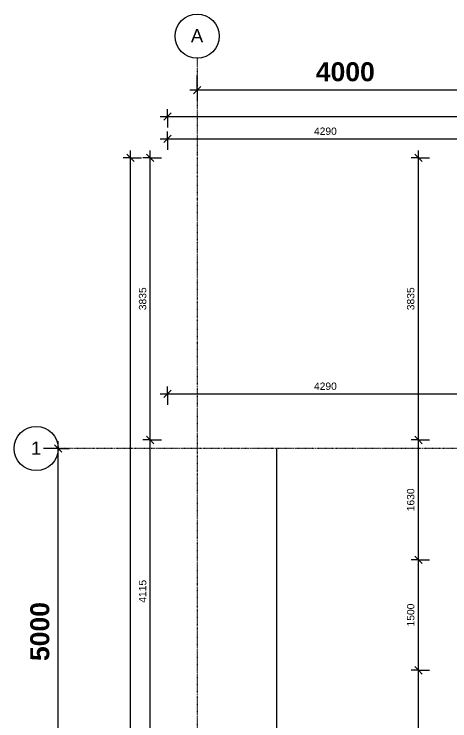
# Model space of a CAD drawing. Header units: millimetres. Extents: x -20313 to 13390, y -15775 to 12805.
# Drawn here: x -18958 to -13038, y 2507 to 12111 of the extents above; entities that cross this region are included whole.
import ezdxf

# ---------------------------------------------------------------- set-up
doc = ezdxf.new("R2010")
doc.units = ezdxf.units.MM
doc.linetypes.add('Dash dot', pattern=[15.875, 6.35, -4.7625, 0, -4.7625])
doc.linetypes.add('Hidden', pattern=[3, 2, -1])
for name, color, linetype, lineweight in [('A-ANNO-DIMS', 211, 'Continuous', 9), ('A-ANNO-DIMS-100', 211, 'Continuous', 9), ('A-DETL-HDLN', 90, 'Hidden', 5), ('S-GRID', 1, 'Continuous', 9), ('S-GRID-IDEN', 1, 'Continuous', 9)]:
    doc.layers.add(name, color=color, linetype=linetype, lineweight=lineweight)
doc.styles.add('Arial_1', font='arial.ttf', dxfattribs={"height": 180})
doc.styles.add('Arial_3', font='arial.ttf', dxfattribs={"height": 100})
doc.styles.add('Arial_B', font='arialbd.ttf', dxfattribs={"height": 257.936508})
doc.dimstyles.new('Arial_1_0', dxfattribs={"dimscale": 304.8, "dimtxt": 102.02594, "dimasz": 0.328084, "dimexe": 0.328084, "dimexo": 0.0625, "dimgap": 0.082021, "dimtad": 1, "dimdec": 0, "dimzin": 0, "dimdsep": 46, "dimtxsty": 'Arial_3', "dimblk1": 'OBLIQUE', "dimblk2": 'OBLIQUE', "dimsah": 1, "dimcen": 0.09, "dimdle": 0.328084, "dimazin": 0, "dimtfac": 1, "dimtdec": 4, "dimtix": 1, "dimtmove": 0, "dimatfit": 3, "dimfxl": 0.492126, "dimfxlon": 1, "dimtvp": 1, "dimtolj": 1, "dimtzin": 0, "dimarcsym": 2})
doc.dimstyles.new('Arial_2_5', dxfattribs={"dimscale": 304.8, "dimtxt": 255.06485, "dimasz": 0.328084, "dimexe": 0.656168, "dimexo": 0.0625, "dimgap": 0.164042, "dimtad": 1, "dimdec": 0, "dimzin": 0, "dimdsep": 46, "dimtxsty": 'Arial_B', "dimblk1": 'OBLIQUE', "dimblk2": 'OBLIQUE', "dimsah": 1, "dimcen": 0.09, "dimdle": 0.328084, "dimazin": 0, "dimtfac": 1, "dimtdec": 4, "dimtix": 1, "dimtmove": 0, "dimatfit": 3, "dimfxl": 0.492126, "dimfxlon": 1, "dimtvp": 1, "dimtolj": 1, "dimtzin": 0, "dimarcsym": 2})

# ---------------------------------------------------------------- blocks, each defined once
blk = doc.blocks.new('Grid - _-182767-01_First floor')
at = {"layer": 'S-GRID-IDEN'}
blk.add_circle((0, 0), 3, dxfattribs=at)
blk = doc.blocks.new('DIMBLOCK4-01_First floor')
at = {"layer": 'A-ANNO-DIMS-100', "transparency": 16777216}
for p, q in [((-18358.2, 6208.5), (-18408.2, 6258.5)), ((-18358.2, 1208.5), (-18358.2, 6308.5)), ((-18358.2, 6208.5), (-18558.2, 6208.5)), ((-18358.2, 6208.5), (-18308.2, 6158.5)), ((-18358.2, 6208.5), (-18208.2, 6208.5)), ((-18358.2, 1208.5), (-18408.2, 1258.5)), ((-18358.2, 1208.5), (-18558.2, 1208.5)), ((-18358.2, 1208.5), (-18308.2, 1158.5)), ((-18358.2, 1208.5), (-18208.2, 1208.5))]:
    blk.add_line(p, q, dxfattribs=at)
at = {"layer": 'A-ANNO-DIMS-100', "color": 0, "transparency": 16777216, "insert": (-18739, 3319.8), "char_height": 257.94, "width": 932.809, "attachment_point": 1, "rotation": 90, "line_spacing_factor": 0.941778, "style": 'Arial_B'}
blk.add_mtext('5000', dxfattribs=at)
blk = doc.blocks.new('_Oblique')
at = {"color": 0, "linetype": 'ByBlock', "lineweight": -2}
blk.add_line((-0.5, -0.5), (0.5, 0.5), dxfattribs=at)
blk = doc.blocks.new('DIMBLOCK11-01_First floor')
at = {"layer": 'A-ANNO-DIMS-100', "transparency": 16777216}
for p, q in [((-16471, 11075.7), (-16471, 11275.7)), ((-12471, 11075.7), (-12471, 11275.7)), ((-12471, 11075.7), (-16571, 11075.7)), ((-16471, 11075.7), (-16521, 11025.7)), ((-16471, 11075.7), (-16421, 11125.7)), ((-16471, 11075.7), (-16471, 10925.7)), ((-12471, 11075.7), (-12521, 11025.7)), ((-12471, 11075.7), (-12421, 11125.7)), ((-12471, 11075.7), (-12471, 10925.7))]:
    blk.add_line(p, q, dxfattribs=at)
at = {"layer": 'A-ANNO-DIMS-100', "color": 0, "transparency": 16777216, "insert": (-14859.6, 11456.5), "char_height": 257.94, "width": 932.809, "attachment_point": 1, "line_spacing_factor": 0.941778, "style": 'Arial_B'}
blk.add_mtext('4000', dxfattribs=at)
blk = doc.blocks.new('DIMBLOCK17-01_First floor')
at = {"layer": 'A-ANNO-DIMS-100', "transparency": 16777216}
for p, q in [((-13466.1, 3193.5), (-13566.1, 3193.5)), ((-13466.1, 3193.5), (-13516.1, 3243.5)), ((-13466.1, 1093.5), (-13466.1, 3193.5)), ((-13466.1, 3193.5), (-13416.1, 3143.5)), ((-13466.1, 3193.5), (-13316.1, 3193.5)), ((-13466.1, 1093.5), (-13566.1, 1093.5)), ((-13466.1, 1093.5), (-13516.1, 1143.5)), ((-13466.1, 1093.5), (-13416.1, 1043.5)), ((-13466.1, 1093.5), (-13316.1, 1093.5))]:
    blk.add_line(p, q, dxfattribs=at)
at = {"layer": 'A-ANNO-DIMS-100', "color": 0, "transparency": 16777216, "insert": (-13620.9, 1989.6), "char_height": 100, "width": 369.177, "attachment_point": 1, "rotation": 90, "line_spacing_factor": 0.941778, "style": 'Arial_3'}
blk.add_mtext('2100', dxfattribs=at)
blk = doc.blocks.new('DIMBLOCK18-01_First floor')
at = {"layer": 'A-ANNO-DIMS-100', "transparency": 16777216}
for p, q in [((-13466.1, 4693.5), (-13516.1, 4743.5)), ((-13466.1, 4693.5), (-13566.1, 4693.5)), ((-13466.1, 3193.5), (-13466.1, 4693.5)), ((-13466.1, 4693.5), (-13416.1, 4643.5)), ((-13466.1, 4693.5), (-13316.1, 4693.5)), ((-13466.1, 3193.5), (-13566.1, 3193.5)), ((-13466.1, 3193.5), (-13516.1, 3243.5)), ((-13466.1, 3193.5), (-13416.1, 3143.5)), ((-13466.1, 3193.5), (-13316.1, 3193.5))]:
    blk.add_line(p, q, dxfattribs=at)
at = {"layer": 'A-ANNO-DIMS-100', "color": 0, "transparency": 16777216, "insert": (-13620.9, 3789.6), "char_height": 100, "width": 369.177, "attachment_point": 1, "rotation": 90, "line_spacing_factor": 0.941778, "style": 'Arial_3'}
blk.add_mtext('1500', dxfattribs=at)
blk = doc.blocks.new('DIMBLOCK19-01_First floor')
at = {"layer": 'A-ANNO-DIMS-100', "transparency": 16777216}
for p, q in [((-13466.1, 6323.5), (-13516.1, 6373.5)), ((-13466.1, 6323.5), (-13566.1, 6323.5)), ((-13466.1, 4693.5), (-13466.1, 6323.5)), ((-13466.1, 6323.5), (-13416.1, 6273.5)), ((-13466.1, 6323.5), (-13316.1, 6323.5)), ((-13466.1, 4693.5), (-13516.1, 4743.5)), ((-13466.1, 4693.5), (-13566.1, 4693.5)), ((-13466.1, 4693.5), (-13416.1, 4643.5)), ((-13466.1, 4693.5), (-13316.1, 4693.5))]:
    blk.add_line(p, q, dxfattribs=at)
at = {"layer": 'A-ANNO-DIMS-100', "color": 0, "transparency": 16777216, "insert": (-13620.9, 5354.6), "char_height": 100, "width": 369.177, "attachment_point": 1, "rotation": 90, "line_spacing_factor": 0.941778, "style": 'Arial_3'}
blk.add_mtext('1630', dxfattribs=at)
blk = doc.blocks.new('DIMBLOCK20-01_First floor')
at = {"layer": 'A-ANNO-DIMS-100', "transparency": 16777216}
for p, q in [((-13466.1, 10158.5), (-13516.1, 10208.5)), ((-13466.1, 6323.5), (-13466.1, 10258.5)), ((-13466.1, 10158.5), (-13566.1, 10158.5)), ((-13466.1, 10158.5), (-13416.1, 10108.5)), ((-13466.1, 10158.5), (-13316.1, 10158.5)), ((-13466.1, 6323.5), (-13516.1, 6373.5)), ((-13466.1, 6323.5), (-13566.1, 6323.5)), ((-13466.1, 6323.5), (-13416.1, 6273.5)), ((-13466.1, 6323.5), (-13316.1, 6323.5))]:
    blk.add_line(p, q, dxfattribs=at)
at = {"layer": 'A-ANNO-DIMS-100', "color": 0, "transparency": 16777216, "insert": (-13620.9, 8087.1), "char_height": 100, "width": 369.177, "attachment_point": 1, "rotation": 90, "line_spacing_factor": 0.941778, "style": 'Arial_3'}
blk.add_mtext('3835', dxfattribs=at)
blk = doc.blocks.new('DIMBLOCK23-01_First floor')
at = {"layer": 'A-ANNO-DIMS-100', "transparency": 16777216}
for p, q in [((-17108.2, 6323.5), (-17158.2, 6373.5)), ((-17108.2, 6323.5), (-17208.2, 6323.5)), ((-17108.2, 2208.5), (-17108.2, 6323.5)), ((-17108.2, 6323.5), (-17058.2, 6273.5)), ((-17108.2, 6323.5), (-16958.2, 6323.5)), ((-17108.2, 2208.5), (-17158.2, 2258.5)), ((-17108.2, 2208.5), (-17208.2, 2208.5)), ((-17108.2, 2208.5), (-17058.2, 2158.5)), ((-17108.2, 2208.5), (-16958.2, 2208.5))]:
    blk.add_line(p, q, dxfattribs=at)
at = {"layer": 'A-ANNO-DIMS-100', "color": 0, "transparency": 16777216, "insert": (-17263, 4112.1), "char_height": 100, "width": 369.177, "attachment_point": 1, "rotation": 90, "line_spacing_factor": 0.941778, "style": 'Arial_3'}
blk.add_mtext('4115', dxfattribs=at)
blk = doc.blocks.new('DIMBLOCK24-01_First floor')
at = {"layer": 'A-ANNO-DIMS-100', "transparency": 16777216}
for p, q in [((-17108.2, 10158.5), (-17158.2, 10208.5)), ((-17108.2, 6323.5), (-17108.2, 10258.5)), ((-17108.2, 10158.5), (-17208.2, 10158.5)), ((-17108.2, 10158.5), (-17058.2, 10108.5)), ((-17108.2, 10158.5), (-16958.2, 10158.5)), ((-17108.2, 6323.5), (-17158.2, 6373.5)), ((-17108.2, 6323.5), (-17208.2, 6323.5)), ((-17108.2, 6323.5), (-17058.2, 6273.5)), ((-17108.2, 6323.5), (-16958.2, 6323.5))]:
    blk.add_line(p, q, dxfattribs=at)
at = {"layer": 'A-ANNO-DIMS-100', "color": 0, "transparency": 16777216, "insert": (-17263, 8087.1), "char_height": 100, "width": 369.177, "attachment_point": 1, "rotation": 90, "line_spacing_factor": 0.941778, "style": 'Arial_3'}
blk.add_mtext('3835', dxfattribs=at)
blk = doc.blocks.new('DIMBLOCK25-01_First floor')
at = {"layer": 'A-ANNO-DIMS-100', "transparency": 16777216}
for p, q in [((-17378, 10158.5), (-17428, 10208.5)), ((-17378, -13606.5), (-17378, 10258.5)), ((-17378, 10158.5), (-17478, 10158.5)), ((-17378, 10158.5), (-17328, 10108.5)), ((-17378, 10158.5), (-17228, 10158.5)), ((-17378, -13506.5), (-17478, -13506.5)), ((-17378, -13506.5), (-17428, -13456.5)), ((-17378, -13506.5), (-17328, -13556.5)), ((-17378, -13506.5), (-17228, -13506.5))]:
    blk.add_line(p, q, dxfattribs=at)
at = {"layer": 'A-ANNO-DIMS-100', "color": 0, "transparency": 16777216, "insert": (-17532.8, -1866.3), "char_height": 100, "width": 461.471, "attachment_point": 1, "rotation": 90, "line_spacing_factor": 0.941778, "style": 'Arial_3'}
blk.add_mtext('23665', dxfattribs=at)
blk = doc.blocks.new('DIMBLOCK26-01_First floor')
at = {"layer": 'A-ANNO-DIMS-100', "transparency": 16777216}
for p, q in [((-16876, 10414.9), (-16876, 10514.9)), ((-12586, 10414.9), (-12586, 10514.9)), ((-16976, 10414.9), (-12586, 10414.9)), ((-16876, 10414.9), (-16926, 10364.9)), ((-16876, 10414.9), (-16826, 10464.9)), ((-16876, 10414.9), (-16876, 10264.9)), ((-12586, 10414.9), (-12636, 10364.9)), ((-12586, 10414.9), (-12536, 10464.9)), ((-12586, 10414.9), (-12586, 10264.9))]:
    blk.add_line(p, q, dxfattribs=at)
at = {"layer": 'A-ANNO-DIMS-100', "color": 0, "transparency": 16777216, "insert": (-14884.8, 10569.7), "char_height": 100, "width": 369.177, "attachment_point": 1, "line_spacing_factor": 0.941778, "style": 'Arial_3'}
blk.add_mtext('4290', dxfattribs=at)
blk = doc.blocks.new('DIMBLOCK29-01_First floor')
at = {"layer": 'A-ANNO-DIMS-100', "transparency": 16777216}
for p, q in [((-16876, 10718.3), (-16876, 10818.3)), ((-16876, 10718.3), (-16826, 10768.3)), ((9079, 10718.3), (9079, 10818.3)), ((9079, 10718.3), (9129, 10768.3)), ((-16976, 10718.3), (9179, 10718.3)), ((-16876, 10718.3), (-16926, 10668.3)), ((-16876, 10718.3), (-16876, 10568.3)), ((9079, 10718.3), (9029, 10668.3)), ((9079, 10718.3), (9079, 10568.3))]:
    blk.add_line(p, q, dxfattribs=at)
at = {"layer": 'A-ANNO-DIMS-100', "color": 0, "transparency": 16777216, "insert": (-4090.8, 10873.1), "char_height": 100, "width": 461.471, "attachment_point": 1, "line_spacing_factor": 0.941778, "style": 'Arial_3'}
blk.add_mtext('25955', dxfattribs=at)
blk = doc.blocks.new('DIMBLOCK30-01_First floor')
at = {"layer": 'A-ANNO-DIMS-100', "transparency": 16777216}
for p, q in [((-16876, 6949.5), (-16876, 7049.5)), ((-12586, 6949.5), (-12586, 7049.5)), ((-16976, 6949.5), (-12586, 6949.5)), ((-16876, 6949.5), (-16926, 6899.5)), ((-16876, 6949.5), (-16826, 6999.5)), ((-16876, 6949.5), (-16876, 6799.5)), ((-12586, 6949.5), (-12636, 6899.5)), ((-12586, 6949.5), (-12536, 6999.5)), ((-12586, 6949.5), (-12586, 6799.5))]:
    blk.add_line(p, q, dxfattribs=at)
at = {"layer": 'A-ANNO-DIMS-100', "color": 0, "transparency": 16777216, "insert": (-14884.8, 7104.3), "char_height": 100, "width": 369.177, "attachment_point": 1, "line_spacing_factor": 0.941778, "style": 'Arial_3'}
blk.add_mtext('4290', dxfattribs=at)

msp = doc.modelspace()

# ---------------------------------------------------------------- linework, layer by layer
at = {"layer": 'A-DETL-HDLN'}
msp.add_line((-15387.5, -12791.5), (-15387.5, 6208.5), dxfattribs=at)
at = {"layer": 'S-GRID', "linetype": 'Dash dot', "lineweight": 18}
for p, q in [((-16471, 11510.6), (-16471, 9010.6)), ((-16471, 9010.6), (-16471, -11991.6)), ((-15858.2, 6208.5), (-18358.2, 6208.5)), ((8007.6, 6208.5), (-15858.2, 6208.5))]:
    msp.add_line(p, q, dxfattribs=at)

# ---------------------------------------------------------------- block references
at = {"layer": 'S-GRID-IDEN', "xscale": 99.99999999999994, "yscale": 99.99999999999994, "zscale": 99.99999999999994}
for p, rotation in [((-16471, 11810.6), 180), ((-18658.2, 6208.5), 90)]:
    msp.add_blockref('Grid - _-182767-01_First floor', p, dxfattribs=dict(at, rotation=rotation))

# ---------------------------------------------------------------- dimensions: what is measured, and where the dimension line sits
at = {"layer": 'A-ANNO-DIMS'}
for base, p1, p2, dimstyle, override, picture, middle in [((-16471, 11075.7), (-12471, 10925.7), (-16471, 10925.7), 'Arial_2_5', {"dimpost": '<>', "dimfxl": 4000}, 'DIMBLOCK11-01_First floor', (-14471, 11257.4)), ((9079, 10718.3), (-16876, 10568.3), (9079, 10568.3), 'Arial_1_0', {"dimpost": '<>', "dimfxl": 25955}, 'DIMBLOCK29-01_First floor', (-3898.5, 10794.3)), ((-12586, 10414.9), (-16876, 10264.9), (-12586, 10264.9), 'Arial_1_0', {"dimpost": '<>', "dimfxl": 4290}, 'DIMBLOCK26-01_First floor', (-14731, 10491)), ((-12586, 6949.5), (-16876, 6799.5), (-12586, 6799.5), 'Arial_1_0', {"dimpost": '<>', "dimfxl": 4290}, 'DIMBLOCK30-01_First floor', (-14731, 7025.6))]:
    dim = msp.add_linear_dim(base=base, p1=p1, p2=p2, dimstyle=dimstyle, override=override, dxfattribs=at)
    dim.commit()
    dim.dimension.update_dxf_attribs({"geometry": picture, "text_midpoint": middle})
for base, p1, p2, override, picture, middle in [((-17378, 10158.5), (-17228, -13506.5), (-17228, 10158.5), {"dimpost": '<>', "dimfxl": 23665}, 'DIMBLOCK25-01_First floor', (-17454.1, -1674)), ((-17108.2, 10158.5), (-16958.2, 6323.5), (-16958.2, 10158.5), {"dimpost": '<>', "dimfxl": 3835}, 'DIMBLOCK24-01_First floor', (-17184.3, 8241)), ((-13466.1, 10158.5), (-13316.1, 6323.5), (-13316.1, 10158.5), {"dimpost": '<>', "dimfxl": 3835}, 'DIMBLOCK20-01_First floor', (-13542.2, 8241)), ((-17108.2, 6323.5), (-16958.2, 2208.5), (-16958.2, 6323.5), {"dimpost": '<>', "dimfxl": 4115}, 'DIMBLOCK23-01_First floor', (-17184.3, 4266)), ((-13466.1, 6323.5), (-13316.1, 4693.5), (-13316.1, 6323.5), {"dimpost": '<>', "dimfxl": 1630}, 'DIMBLOCK19-01_First floor', (-13542.2, 5508.5)), ((-13466.1, 4693.5), (-13316.1, 3193.5), (-13316.1, 4693.5), {"dimpost": '<>', "dimfxl": 1500}, 'DIMBLOCK18-01_First floor', (-13542.2, 3943.5)), ((-13466.1, 3193.5), (-13316.1, 1093.5), (-13316.1, 3193.5), {"dimpost": '<>', "dimfxl": 2100}, 'DIMBLOCK17-01_First floor', (-13542.2, 2143.5))]:
    dim = msp.add_linear_dim(base=base, p1=p1, p2=p2, angle=90, dimstyle='Arial_1_0', override=override, dxfattribs=at)
    dim.commit()
    dim.dimension.update_dxf_attribs({"geometry": picture, "text_midpoint": middle})

# ---------------------------------------------------------------- next in the draw order: texts
at = {"layer": 'S-GRID-IDEN', "char_height": 180, "attachment_point": 1, "style": 'Arial_1', "bg_fill": 3, "box_fill_scale": 1.25, "bg_fill_color": 256, "bg_fill_true_color": 13158600, "bg_fill_transparency": 0}
for s, insert, width in [('A', (-16556.9, 11907.3), 200.422), ('1', (-18728.6, 6302.5), 168.354)]:
    msp.add_mtext(s, dxfattribs=dict(at, insert=insert, width=width))

# ---------------------------------------------------------------- next in the draw order: dimensions: what is measured, and where the dimension line sits
at = {"layer": 'A-ANNO-DIMS'}
dim = msp.add_linear_dim(base=(-18358.2, 6208.5), p1=(-18208.2, 1208.5), p2=(-18208.2, 6208.5), angle=90, dimstyle='Arial_2_5', override={"dimpost": '<>', "dimfxl": 5000}, dxfattribs=at)
dim.commit()
dim.dimension.update_dxf_attribs({"geometry": 'DIMBLOCK4-01_First floor', "text_midpoint": (-18539.9, 3708.5)})

doc.saveas('drawing.dxf')
